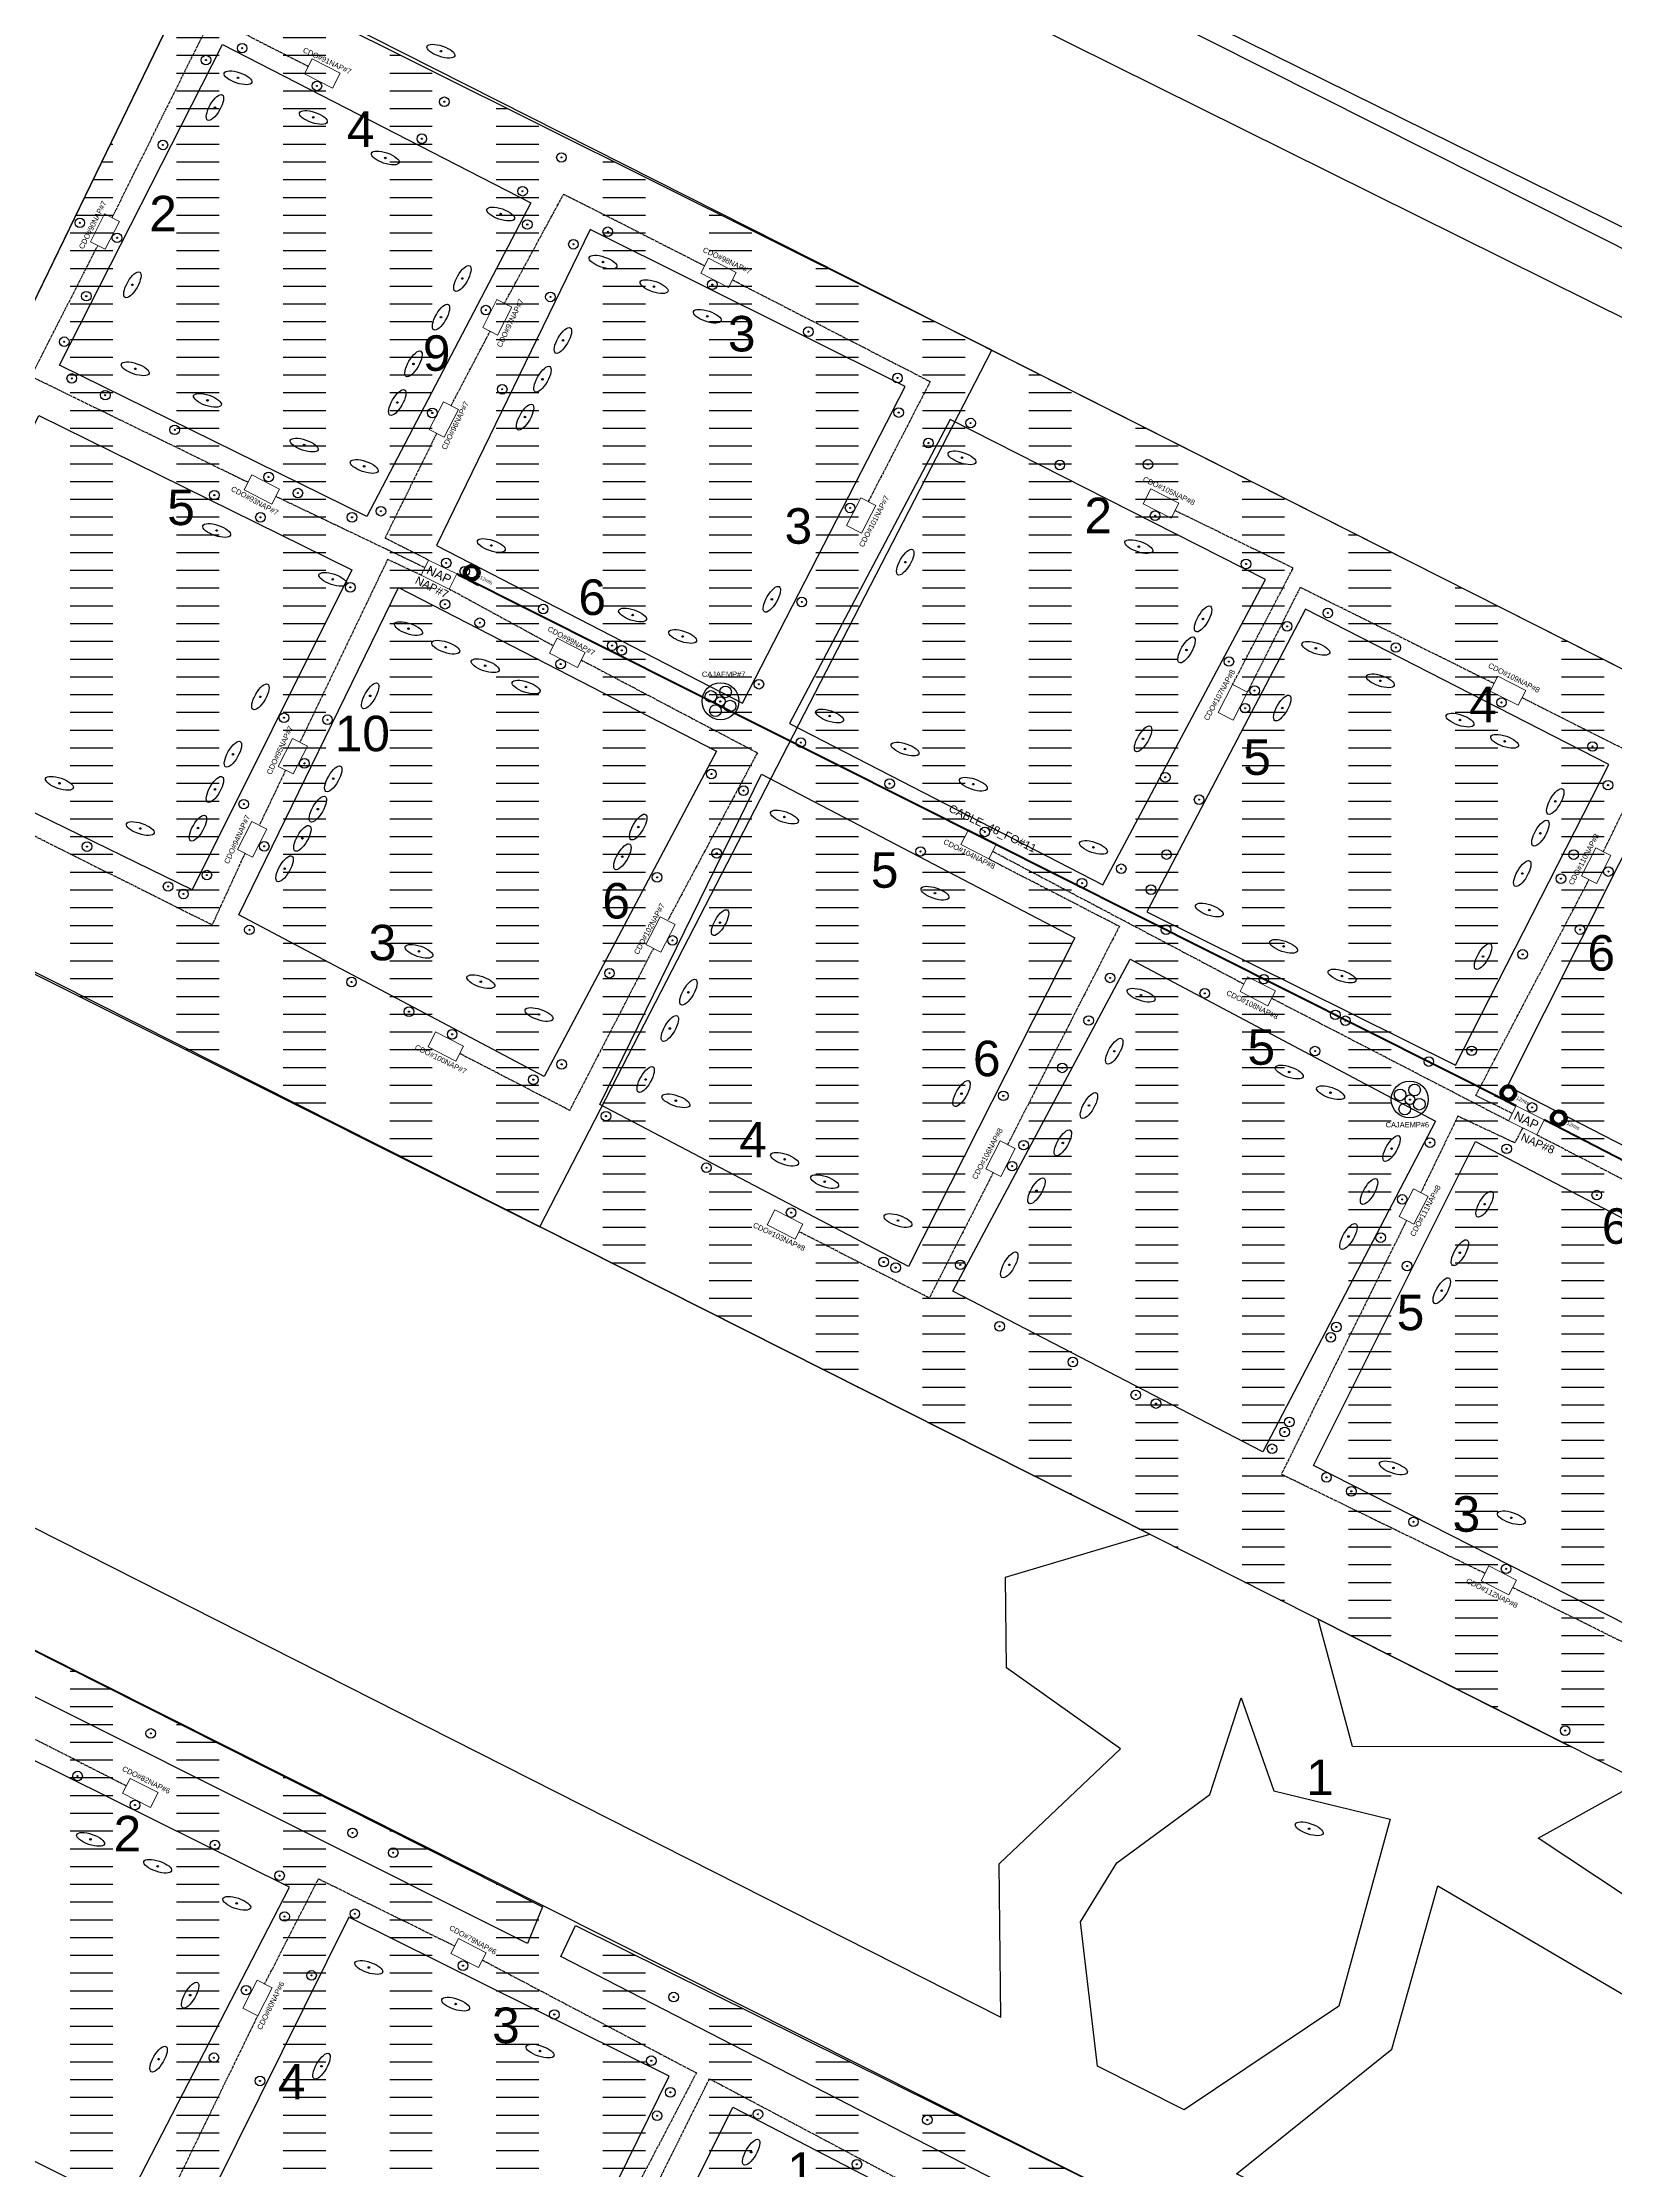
# Model space of a CAD drawing. Header units: metres. Extents: x 400841 to 403530, y 6344062 to 6346805.
# Drawn here: x 402022 to 402465, y 6345600 to 6346199 of the extents above; entities that cross this region are included whole.
import ezdxf
from ezdxf.enums import TextEntityAlignment as Align

# ---------------------------------------------------------------- set-up
doc = ezdxf.new("R2010")
doc.units = ezdxf.units.M
doc.header["$MEASUREMENT"] = 0
doc.linetypes.add('PHANTOM2', pattern=[1.25, 0.625, -0.125, 0.125, -0.125, 0.125, -0.125])
for name, color, linetype, lineweight in [('CDO', 10, 'Continuous', 20), ('Cluster', 62, 'Continuous', 30), ('Fibra_48_pelos_Diseño', 32, 'Continuous', 40), ('Fibra_CDO_a_CDO', 12, 'PHANTOM2', 30), ('Fibra_NAP_a_CDO', 52, 'PHANTOM2', 30), ('NAP', 102, 'Continuous', 20), ('Nodos', 10, 'PHANTOM2', 25)]:
    doc.layers.add(name, color=color, linetype=linetype, lineweight=lineweight)
for name, color, linetype in [('CDO_name', 1, 'Continuous'), ('Empalmes_Instalados', 212, 'Continuous'), ('HP_por_cuadra', 4, 'Continuous'), ('ID_CABLE', 7, 'Continuous'), ('Manzanas', 7, 'Continuous'), ('NAP_name', 102, 'Continuous'), ('Postes', 5, 'Continuous'), ('Propiedades_Servicio', 104, 'Continuous'), ('Radio_Municipal', 2, 'Continuous')]:
    doc.layers.add(name, color=color, linetype=linetype)
doc.layers.get('0').off()
doc.layers.get('Nodos').off()
doc.styles.get("Standard").update_dxf_attribs({"font": 'arial.ttf'})
pattern_1 = [(0, (0, 0), (0, 5), [12, -18])]

# ---------------------------------------------------------------- blocks, each defined once
blk = doc.blocks.new('Postes')
at = {"layer": 'Postes'}
for radius in [1.35, 0.15]:
    blk.add_circle((0, 0), radius, dxfattribs=at)
blk = doc.blocks.new('HP')
blk.add_point((0, 0))
at = {"layer": 'Propiedades_Servicio'}
blk.add_circle((0, 0), 0.219, dxfattribs=at)
blk.add_ellipse((0, 0), major_axis=(2.06, 3.57), ratio=0.36506, dxfattribs=at)
blk = doc.blocks.new('HP_contador')
at = {"layer": 'HP_por_cuadra'}
blk.add_attdef('8', (-3.87, -5.87), '', height=10, dxfattribs=at)
blk = doc.blocks.new('Empalmes')
at = {"layer": 'Empalmes_Instalados'}
for centre, radius in [((0, 0), 5.2), ((-3.01, -0.04), 1.64), ((0.04, 3.01), 1.64), ((3.01, 0.04), 1.64), ((-0.04, -3.01), 1.64)]:
    blk.add_circle(centre, radius, dxfattribs=at)
blk.add_point((0.01, 0), dxfattribs=at)
blk.add_point((0.01, 0), dxfattribs=at)
blk = doc.blocks.new('CDO')
at = {"layer": 'CDO'}
blk.add_lwpolyline([(-4.34, 2.51), (4.48, 2.35), (4.39, -2.37), (-4.43, -2.2)], close=True, dxfattribs=at)
at = {"layer": 'CDO', "color": 7, "flags": 2}
blk.add_attdef('CDO', (-3.67, -1.17), '', height=2.5, rotation=359.58865, dxfattribs=at)
blk = doc.blocks.new('NAP')
at = {"layer": 'NAP'}
blk.add_lwpolyline([(-4.46, -2.27), (4.36, -2.45), (4.46, 2.27), (-4.36, 2.45), (-4.46, -2.27)], dxfattribs=at)
at = {"layer": 'NAP', "color": 7}
blk.add_attdef('NAP', text='', height=2.5, rotation=359.05543, dxfattribs=at).set_placement((0.01, -1.26), align=Align.CENTER)
blk = doc.blocks.new('Ganancias')
for points in [[(0, -2.24), (-3.17, -2.3)], [(0, -1.58), (1.13, -1.51)], [(1.19, -1.91), (0, -1.88)], [(0, -2.24), (3.29, -2.28)]]:
    blk.add_lwpolyline(points)
for radius in [2.24, 1.88, 1.58]:
    blk.add_circle((0, 0), radius)
blk.add_attdef('10MTS', text='', height=1).set_placement((4.57, 0.44), align=Align.TOP_CENTER)
blk = doc.blocks.new('ACMAP_ANN_TEMPLATE_NAME_CAJA_DE_EMPALMES')
blk.add_attdef('NAME_CAJA_EMPALME', text='', height=1.5).set_placement((0, 0), align=Align.BOTTOM_LEFT)
blk = doc.blocks.new('ACMAP_ANN_TEMPLATE_NAME_CABLE')
blk.add_attdef('CABLE', text='', height=1.5).set_placement((0, 0), align=Align.MIDDLE)
blk = doc.blocks.new('ACMAP_ANN_TEMPLATE_NAME_CAJA_CDO')
at = {"layer": 'CDO_name'}
blk.add_attdef('NAME_CDO', text='', height=1.5, dxfattribs=at).set_placement((0, 0), align=Align.TOP_CENTER)
blk = doc.blocks.new('ACMAP_ANN_TEMPLATE_NAME_CAJA_NAP')
at = {"layer": 'NAP_name'}
blk.add_attdef('NAP', text='', height=1.5, dxfattribs=at).set_placement((0, 0), align=Align.TOP_CENTER)

msp = doc.modelspace()

# ---------------------------------------------------------------- hatches: boundary and pattern name
at = {"layer": 'Cluster', "transparency": 33554457}
h = msp.add_hatch(dxfattribs=at)
h.set_pattern_fill('ACAD_ISO03W100', color=3, style=2)
h.set_pattern_definition(pattern_1)
h.paths.add_polyline_path([(402066.99, 6346223.03), (401945.97, 6345973.36), (402162.27, 6345865.09), (402289.54, 6346111.97)])
h.paths.add_polyline_path([(402136.8, 6346044.71), (402128.88, 6346048.61), (402130.97, 6346052.84), (402138.88, 6346048.94)], flags=16)
h.paths.add_polyline_path([(402129.3, 6346048.92), (402136.87, 6346045.22), (402138.52, 6346048.59), (402130.94, 6346052.29)], flags=8)
h = msp.add_hatch(dxfattribs=at)
h.set_pattern_fill('ACAD_ISO03W100', color=1, style=2)
h.set_pattern_definition(pattern_1)
h.paths.add_polyline_path([(402289.54, 6346111.97), (402162.27, 6345865.09), (402553.15, 6345668.06), (402678.29, 6345915.46)])
h.paths.add_polyline_path([(402437.16, 6345899.17), (402445.07, 6345895.27), (402442.99, 6345891.04), (402435.07, 6345894.94)], flags=16)
h.paths.add_polyline_path([(402435.49, 6345895.25), (402443.06, 6345891.55), (402444.71, 6345894.92), (402437.13, 6345898.62)], flags=8)
h = msp.add_hatch(dxfattribs=at)
h.set_pattern_fill('ACAD_ISO03W100', color=1, style=2)
h.set_pattern_definition(pattern_1)
h.paths.add_polyline_path([(402281.95, 6345584.44), (402284.24, 6345583.35), (402290.01, 6345595.32), (402319.96, 6345581.05), (402320.15, 6345581.45), (402168.16, 6345659.62), (402172.73, 6345669.1), (402163.13, 6345673.92), (402158.83, 6345663.35), (401887.44, 6345799.15), (401885.82, 6345802.69), (401886.15, 6345806.56), (401888.08, 6345808.49), (401893.47, 6345809.44), (401876.07, 6345818.18), (401770.19, 6345596.43), (401906.27, 6345526.98), (401948.98, 6345615.28), (402037.53, 6345571.04), (401993.65, 6345482.39), (402012.67, 6345472.68), (402057.96, 6345560.46), (402145.73, 6345516.71), (402100.88, 6345427.67), (402117.1, 6345419.39), (402162.28, 6345509.71), (402211.05, 6345485.18), (402164.63, 6345395.13), (402181.48, 6345386.53), (402187.88, 6345383.28), (402188.95, 6345385.51), (402187.39, 6345386.29), (402231.11, 6345473.88), (402231.44, 6345473.72), (402239.83, 6345491.16), (402235.95, 6345493.02)])
h.paths.add_polyline_path([(402045.42, 6345589.37), (401957.13, 6345633.23), (402003.56, 6345722.91), (402091.79, 6345679.15)], flags=16)
h.paths.add_polyline_path([(402064.38, 6345581.84), (402108.46, 6345670.7), (402198.7, 6345625.96), (402154.88, 6345536.91)], flags=16)
h.paths.add_polyline_path([(402063.73, 6345577.98), (402071.65, 6345574.08), (402069.56, 6345569.85), (402061.65, 6345573.75)], flags=16)
h.paths.add_polyline_path([(402063.71, 6345577.42), (402071.29, 6345573.73), (402069.64, 6345570.36), (402062.06, 6345574.05)], flags=0)
h.paths.add_polyline_path([(401941.24, 6345640.97), (401852.02, 6345685.07), (401895.38, 6345774.32), (401986.16, 6345730.22)], flags=16)
h.paths.add_polyline_path([(401930.64, 6345624.12), (401887.56, 6345537.39), (401797.47, 6345583.35), (401839.97, 6345670)], flags=16)
h.paths.add_polyline_path([(402171.63, 6345526.68), (402216.64, 6345617.22), (402263.54, 6345592.87), (402217.63, 6345502.73)], flags=16)
h.paths.add_polyline_path([(402057.96, 6345560.46), (402012.67, 6345472.68), (402022.55, 6345467.64), (402101.13, 6345428.17), (402145.73, 6345516.71)], flags=17)
h.paths.add_polyline_path([(402037.53, 6345571.04), (401948.98, 6345615.28), (401906.27, 6345526.98), (401957.17, 6345501.01), (401993.76, 6345482.6)], flags=17)
h.paths.add_polyline_path([(402211.05, 6345485.18), (402162.28, 6345509.71), (402117.1, 6345419.39), (402164.63, 6345395.13)], flags=17)
h.paths.add_polyline_path([(401939.55, 6345786.28), (401893.47, 6345809.44), (401888.08, 6345808.49), (401886.15, 6345806.56), (401885.82, 6345802.69), (401887.44, 6345799.15), (402158.83, 6345663.35), (402163.02, 6345673.66)], flags=17)
h.paths.add_polyline_path([(402172.37, 6345668.34), (402168.16, 6345659.62), (402320.15, 6345581.45), (402325.32, 6345592.42), (402323.08, 6345593.55)])

# ---------------------------------------------------------------- linework, layer by layer
at = {"layer": 'Cluster'}
for points in [[(401945.97, 6345973.36), (402162.27, 6345865.09), (402289.54, 6346111.97), (402066.99, 6346223.03), (401945.97, 6345973.36)], [(402162.27, 6345865.09), (402289.54, 6346111.97), (402678.29, 6345915.46), (402553.15, 6345668.06), (402162.27, 6345865.09)], [(401770.19, 6345596.43), (402187.87, 6345383.27), (402290.01, 6345595.32), (402320.19, 6345580.94), (402326.05, 6345592.05), (401876.07, 6345818.18), (401770.19, 6345596.43)]]:
    msp.add_lwpolyline(points, dxfattribs=at)
at = {"layer": 'Fibra_48_pelos_Diseño'}
for points in [[(402437.16, 6345899.17), (402138.88, 6346048.94)], [(402748.42, 6345738.63), (402445.07, 6345895.27)]]:
    msp.add_lwpolyline(points, dxfattribs=at)
at = {"layer": 'Fibra_CDO_a_CDO'}
for points in [[(402041.84, 6346149.29), (402069.93, 6346205.73), (402097.1, 6346191.89)], [(402152.31, 6346125.13), (402168.99, 6346155.9), (402208.67, 6346135.75)], [(402080.07, 6346074.76), (402019.02, 6346104.55), (402037.81, 6346141.44)], [(402216.53, 6346131.74), (402272.2, 6346103.11), (402254.78, 6346069.35)], [(402137.29, 6346096.36), (402148.28, 6346117.28)], [(402357.33, 6346017.81), (402374.41, 6346050.6), (402341.12, 6346066.8)], [(402430.99, 6346018.08), (402376.38, 6346045.17), (402361.53, 6346015.65)], [(402173.97, 6346024.71), (402223.53, 6345998.6), (402198.28, 6345951.35)], [(402461.72, 6345970.7), (402474.24, 6345996.3), (402438.85, 6346014.07)], [(402090.7, 6345993.7), (402083.3, 6345978.17)], [(402079.27, 6345970.32), (402070, 6345950.12), (402009.07, 6345980.57)], [(402288.68, 6345968.72), (402325.48, 6345949.74), (402293.99, 6345888.25)], [(402360.51, 6345933.45), (402289.75, 6345970.82)], [(402194.25, 6345943.5), (402170.69, 6345897.9), (402139.73, 6345913.91)], [(402289.96, 6345880.4), (402271.94, 6345845.08), (402235.25, 6345863.75)], [(402406.33, 6345866.91), (402371.11, 6345795.47), (402428.4, 6345767.57)], [(402436.26, 6345763.56), (402472.08, 6345745.82), (402490.09, 6345779.46)], [(401960.66, 6345666.5), (401993.92, 6345734.19), (402045.87, 6345707.7)], [(402084.78, 6345651.86), (402099.95, 6345681.52), (402138.28, 6345662.63)], [(402146.14, 6345658.61), (402206.36, 6345626.87), (402190.69, 6345596.88)], [(402194.89, 6345594.73), (402210.04, 6345625.23), (402270.45, 6345593.15), (402249.2, 6345549.67)]]:
    msp.add_lwpolyline(points, dxfattribs=at)
at = {"layer": 'Fibra_NAP_a_CDO'}
for points in [[(402130.97, 6346052.84), (402118.71, 6346059.06), (402133.26, 6346088.51)], [(402129.93, 6346050.73), (402087.93, 6346070.75)], [(402128.88, 6346048.61), (402119.42, 6346053.04), (402094.73, 6346001.55)], [(402136.8, 6346044.71), (402166.11, 6346028.73)], [(402436.11, 6345897.06), (402425.82, 6345902.08), (402457.69, 6345962.85)], [(402435.07, 6345894.94), (402368.37, 6345929.44)], [(402439.03, 6345892.99), (402436.81, 6345888.74), (402420.8, 6345896.27), (402410.36, 6345874.76)], [(402442.99, 6345891.04), (402486.1, 6345868.75), (402485.3, 6345867.08)], [(402063.73, 6345577.98), (402053.92, 6345583.47), (402082.85, 6345642.94)]]:
    msp.add_lwpolyline(points, dxfattribs=at)
at = {"layer": 'Manzanas'}
msp.add_line((402343.67, 6345616.44), (402319.32, 6345628.77), dxfattribs=at)
for points in [[(401967.62, 6346018.01), (402114.37, 6346320.78), (402920.55, 6345922.81), (403029.13, 6346341.96)], [(402116.92, 6346294.97), (402919.82, 6345896.52), (402894.17, 6345806.34), (402079.72, 6346218.03), (402116.92, 6346294.97)], [(402159.79, 6346153.47), (402113.59, 6346065.12), (402027.01, 6346107.77), (402072.93, 6346198.03), (402159.79, 6346153.47)], [(402265.11, 6346101.75), (402176.44, 6346145.97), (402133.16, 6346056.98), (402219.35, 6346012.59), (402265.11, 6346101.75)], [(401977.35, 6346002.42), (402021.22, 6346093.61), (402109.37, 6346050.14), (402064.36, 6345959.98), (401977.35, 6346002.42)], [(402320.79, 6345961.41), (402366.62, 6346047.42), (402277.86, 6346092.48), (402232.57, 6346006.83), (402320.79, 6345961.41)], [(402212.06, 6345999.01), (402163.47, 6345907.42), (402077.52, 6345952.92), (402122.48, 6346045.11), (402212.06, 6345999.01)], [(402463.32, 6345995.28), (402377.92, 6346039.01), (402333.24, 6345953.82), (402420.11, 6345910.62), (402463.32, 6345995.28)], [(402312.89, 6345946.47), (402266.12, 6345853.93), (402179.14, 6345899.57), (402224.72, 6345992.6), (402312.89, 6345946.47)], [(402566.09, 6345943.91), (402522.82, 6345859.49), (402434.75, 6345904.72), (402476.5, 6345987.87), (402566.09, 6345943.91)], [(401909.25, 6345836.38), (402292.07, 6345642.57), (402291.64, 6345685.71), (402325.83, 6345718.15), (402293.67, 6345740.89), (402293.42, 6345766.42), (402334.01, 6345778.54), (401968.8, 6345962.61), (401909.25, 6345836.38)], [(402414.45, 6345894.86), (402365.86, 6345801.75), (402278.53, 6345847.04), (402328.5, 6345940.45), (402414.45, 6345894.86)], [(402468.52, 6345752.99), (402380.1, 6345797.91), (402425.77, 6345889.1), (402515.7, 6345842.33), (402468.52, 6345752.99)], [(401887.44, 6345799.15), (401885.82, 6345802.69), (401886.15, 6345806.56), (401888.08, 6345808.49), (401893.56, 6345809.46), (402163.02, 6345673.66), (402158.83, 6345663.35), (401887.44, 6345799.15)], [(402452.67, 6345718.73), (402391.08, 6345718.8), (402381.41, 6345754.64), (402452.67, 6345718.73)], [(402319.32, 6345628.77), (402314.52, 6345669.45), (402324.76, 6345686.04), (402350.94, 6345705.23), (402359.72, 6345732.51), (402369, 6345706.26), (402401.73, 6345698.32), (402387.23, 6345645.68), (402343.67, 6345616.44)], [(402091.79, 6345679.15), (402003.56, 6345722.91), (401957.13, 6345633.23), (402045.42, 6345589.37), (402091.79, 6345679.15)], [(402472.07, 6345708.94), (402822.47, 6345532.26), (402753.37, 6345398.34), (402358.41, 6345598.46), (402402.23, 6345633.57), (402415.1, 6345679.52), (402477.26, 6345643.1), (402492.38, 6345660.51), (402443.44, 6345692.98), (402472.07, 6345708.94)], [(402108.46, 6345670.7), (402064.38, 6345581.84), (402154.88, 6345536.91), (402198.7, 6345625.96), (402108.46, 6345670.7)], [(402168.16, 6345659.62), (402172.37, 6345668.34), (402325.33, 6345592.43), (402320.15, 6345581.45), (402168.16, 6345659.62)], [(402263.54, 6345592.87), (402217.63, 6345502.73), (402171.63, 6345526.68), (402216.64, 6345617.22), (402263.54, 6345592.87)]]:
    msp.add_lwpolyline(points, dxfattribs=at)
at = {"layer": 'Radio_Municipal'}
msp.add_lwpolyline([(402631.96, 6344651.99), (401552.39, 6345174.78), (401624.37, 6345319.72), (401130.56, 6345565.63), (401409.45, 6346184.38), (401187.54, 6346294.33), (401279.5, 6346738.16), (403192.74, 6345775.54), (402631.96, 6344651.99)], close=True, dxfattribs=at)

# ---------------------------------------------------------------- block references
at = {"layer": 'CDO'}
for p, rotation in [((402100.97, 6346189.83), 334.0033842044514), ((402039.88, 6346145.31), 63.90027198787766), ((402212.54, 6346133.69), 334.0033842044514), ((402150.35, 6346121.15), 63.90027198787766), ((402135.33, 6346092.38), 63.90027198787766), ((402083.94, 6346072.7), 334.0033842044514), ((402337.13, 6346068.75), 334.0033842044514), ((402252.82, 6346065.37), 63.90027198787766), ((402169.98, 6346026.67), 334.0033842044514), ((402357.47, 6346012.75), 63.90027198787766), ((402434.87, 6346016.02), 334.0033842044514), ((402092.77, 6345997.57), 63.90027198787766), ((402081.34, 6345974.19), 63.90027198787766), ((402285.77, 6345972.77), 334.0033842044514), ((402459.76, 6345966.73), 63.90027198787766), ((402196.32, 6345947.37), 63.90027198787766), ((402364.39, 6345931.39), 334.0033842044514), ((402135.75, 6345915.86), 334.0033842044514), ((402292.03, 6345884.27), 63.90027198787766), ((402408.4, 6345870.78), 63.90027198787766), ((402231.27, 6345865.7), 334.0033842044514), ((402432.27, 6345765.51), 334.0033842044514), ((402049.74, 6345705.64), 334.0033842044514), ((402142.15, 6345660.57), 334.0033842044514), ((402082.82, 6345647.89), 63.90027198787766)]:
    msp.add_blockref('CDO', p, dxfattribs=dict(at, rotation=rotation))
at = {"layer": 'CDO_name'}
for p, rotation, values in [((402102.72, 6346194.12), 334.5606154056032, {'NAME_CDO': 'CDO#91NAP#7'}), ((402035.7, 6346147.55), 63.41026709697108, {'NAME_CDO': 'CDO#90NAP#7'}), ((402215.33, 6346137.87), 334.5441509291807, {'NAME_CDO': 'CDO#98NAP#7'}), ((402153.25, 6346119.93), 64.58812635120557, {'NAME_CDO': 'CDO#97NAP#7'}), ((402137.76, 6346091.07), 63.92208245548957, {'NAME_CDO': 'CDO#96NAP#7'}), ((402082.37, 6346070.24), 331.5829225831308, {'NAME_CDO': 'CDO#93NAP#7'}), ((402255.71, 6346064.12), 62.70715884678528, {'NAME_CDO': 'CDO#101NAP#7'}), ((402339.76, 6346073.04), 334.383094369708, {'NAME_CDO': 'CDO#105NAP#8'}), ((402171.52, 6346030.76), 331.2153034882957, {'NAME_CDO': 'CDO#99NAP#7'}), ((402436.94, 6346020.39), 333.02913042552, {'NAME_CDO': 'CDO#109NAP#8'}), ((402352.99, 6346015.23), 61.23421827366459, {'NAME_CDO': 'CDO#107NAP#8'}), ((402088.38, 6345999.64), 65.11270236838891, {'NAME_CDO': 'CDO#95NAP#7'}), ((402076.35, 6345974.52), 65.6356785027365, {'NAME_CDO': 'CDO#94NAP#7'}), ((402455.58, 6345968.97), 62.25600391939628, {'NAME_CDO': 'CDO#110NAP#8'}), ((402283.57, 6345970.77), 333.0972807445025, {'NAME_CDO': 'CDO#104NAP#8'}), ((402192.44, 6345949.38), 61.88909720188166, {'NAME_CDO': 'CDO#102NAP#7'}), ((402363.24, 6345928.32), 333.8628511932314, {'NAME_CDO': 'CDO#108NAP#8'}), ((402134.73, 6345912.98), 333.4596610113538, {'NAME_CDO': 'CDO#100NAP#7'}), ((402287.65, 6345886.05), 61.96522427629895, {'NAME_CDO': 'CDO#106NAP#8'}), ((402410.97, 6345869.98), 62.15043779045083, {'NAME_CDO': 'CDO#111NAP#8'}), ((402229.98, 6345862.99), 334.5264438537669, {'NAME_CDO': 'CDO#103NAP#8'}), ((402430.73, 6345762.63), 332.8439646512893, {'NAME_CDO': 'CDO#112NAP#8'}), ((402051.78, 6345710.05), 333.4596699471315, {'NAME_CDO': 'CDO#82NAP#6'}), ((402143.8, 6345664.99), 331.1395163309676, {'NAME_CDO': 'CDO#79NAP#6'}), ((402085.83, 6345646.14), 63.84460303303533, {'NAME_CDO': 'CDO#80NAP#6'})]:
    msp.add_blockref('ACMAP_ANN_TEMPLATE_NAME_CAJA_CDO', p, dxfattribs=dict(at, rotation=rotation)).add_auto_attribs(values)
at = {"layer": 'Cluster', "rotation": 334.9351310527323}
for p in [(402133.88, 6346048.78), (402440.07, 6345895.11)]:
    msp.add_blockref('NAP', p, dxfattribs=at).add_auto_attribs({'NAP': 'NAP'})
at = {"layer": 'Empalmes_Instalados'}
for p, rotation in [((402213.15, 6346013.1), 332.4214781942652), ((402407.22, 6345900.96), 333.3169773599031)]:
    msp.add_blockref('Empalmes', p, dxfattribs=dict(at, rotation=rotation))
for p, values in [((402207.93, 6346019.51), {'NAME_CAJA_EMPALME': 'CAJAEMP#7'}), ((402400.45, 6345892.66), {'NAME_CAJA_EMPALME': 'CAJAEMP#6'})]:
    msp.add_blockref('ACMAP_ANN_TEMPLATE_NAME_CAJA_DE_EMPALMES', p, dxfattribs=at).add_auto_attribs(values)
at = {"layer": 'Fibra_48_pelos_Diseño', "rotation": 333.5205212744322}
for p in [(402143.12, 6346049.3), (402435, 6345902.76), (402449.19, 6345895.71)]:
    msp.add_blockref('Ganancias', p, dxfattribs=at).add_auto_attribs({'10MTS': '12mts'})
at = {"layer": 'ID_CABLE', "color": 7, "xscale": 1.5, "yscale": 1.5, "zscale": 1.5, "rotation": 334.1149747182019}
msp.add_blockref('ACMAP_ANN_TEMPLATE_NAME_CABLE', (402289.66, 6345977.03), dxfattribs=at).add_auto_attribs({'CABLE': 'CABLE_48_FO#11'})
at = {"layer": 'Manzanas'}
for p in [(402052.72, 6345722.46), (402032.12, 6345710.45), (402048.28, 6345702.29), (402109.55, 6345694.45), (402070.79, 6345691.08), (402121, 6345688.86), (402088.99, 6345682.4), (402110.2, 6345671.68), (402140.65, 6345657.07), (402199.96, 6345648.22), (402166.36, 6345643.32), (402193.67, 6345630.29), (402199.04, 6345621.41), (402223.69, 6345615.22), (402271.4, 6345613.63), (402251.56, 6345601.13)]:
    msp.add_blockref('Postes', p, dxfattribs=at)
at = {"layer": 'NAP_name', "xscale": 1.5, "yscale": 1.5, "zscale": 1.5}
for p, rotation, values in [((402132.39, 6346046.21), 333.5826862360795, {'NAP': 'NAP#7'}), ((402443.75, 6345889.62), 336.2407829272796, {'NAP': 'NAP#8'})]:
    msp.add_blockref('ACMAP_ANN_TEMPLATE_NAME_CAJA_NAP', p, dxfattribs=dict(at, rotation=rotation)).add_auto_attribs(values)
at = {"layer": 'Nodos'}
msp.add_blockref('HP_contador', (402381.97, 6345710.97), dxfattribs=at).add_auto_attribs({'8': '1'})
at = {"layer": 'Postes'}
for p in [(402078.47, 6346197.01), (402068.28, 6346193.64), (402099.5, 6346186.38), (402135.4, 6346181.91), (402129.05, 6346171.52), (402056.14, 6346169.76), (402168.37, 6346166.23), (402157.43, 6346156.72), (402032.75, 6346147.83), (402158.76, 6346147.35), (402043.24, 6346143.6), (402171.75, 6346141.79), (402210.86, 6346130.42), (402034.58, 6346127.18), (402147.07, 6346123.25), (402165.26, 6346126.96), (402237.91, 6346117.17), (402028.37, 6346114.34), (402030.48, 6346104.01), (402039.92, 6346099.29), (402151.69, 6346100.96), (402263, 6346104.13), (402132.02, 6346094.27), (402263.33, 6346094.4), (402059.47, 6346089.53), (402283.58, 6346091.44), (402271.71, 6346085.82), (402085.91, 6346076.25), (402308.71, 6346079.64), (402333.51, 6346079.8), (402070.62, 6346071.14), (402094.16, 6346071.72), (402083.61, 6346064.9), (402109.4, 6346064.9), (402117.54, 6346066.62), (402249.65, 6346067.54), (402335.53, 6346065.36), (402135.92, 6346052.05), (402361.14, 6346051.76), (402141.15, 6346049.69), (402108.91, 6346045.18), (402135.59, 6346040.43), (402236.04, 6346041.07), (402145.36, 6346035.21), (402163.23, 6346039.08), (402372.7, 6346034.19), (402384.16, 6346037.98), (402182.65, 6346028.78), (402185.35, 6346027.44), (402403.31, 6346028.25), (402168.14, 6346023.57), (402356.31, 6346024.29), (402223.97, 6346017.9), (402363.55, 6346016.1), (402213.1, 6346013.04), (402360.88, 6346011.15), (402433.08, 6346012.75), (402090.25, 6346008.46), (402102.49, 6346007.9), (402235.77, 6346001.47), (402458.69, 6346000.37), (402095.99, 6345995.62), (402210.59, 6345992.61), (402338.39, 6345991.69), (402219.64, 6345987.92), (402260.77, 6345989.89), (402347.92, 6345985.41), (402463.06, 6345989.48), (402078.92, 6345984.13), (402287.59, 6345976.32), (402034.78, 6345972.18), (402084.67, 6345972.26), (402212.07, 6345970.3), (402269.49, 6345970.8), (402338.76, 6345969.94), (402453.4, 6345969.93), (402068.53, 6345964.15), (402195.29, 6345963.52), (402314.96, 6345961.88), (402325.99, 6345965.94), (402449.8, 6345963.16), (402463.17, 6345965.15), (402057.61, 6345960.94), (402061.95, 6345958.85), (402334.37, 6345960.04), (402080.5, 6345948.74), (402199.64, 6345945.76), (402338.62, 6345948.78), (402455.19, 6345948.81), (402439.04, 6345941.82), (402109.26, 6345934.05), (402181.89, 6345936.52), (402322.86, 6345935.21), (402366.15, 6345934.86), (402125.45, 6345925.7), (402349.52, 6345930.86), (402316.83, 6345923.21), (402386.27, 6345924.81), (402389.12, 6345923.13), (402137.59, 6345919.32), (402380.57, 6345914.59), (402424.66, 6345914.68), (402168.43, 6345910.86), (402309.39, 6345909.86), (402412.61, 6345911.65), (402160.44, 6345906.55), (402292.79, 6345902), (402180.92, 6345896.28), (402407.31, 6345900.92), (402441.69, 6345898.73), (402298.51, 6345888.1), (402412.93, 6345888.83), (402434.52, 6345887.07), (402209.2, 6345881.75), (402295.27, 6345882.19), (402405.12, 6345872.83), (402459.9, 6345874.04), (402233.03, 6345869.11), (402399.06, 6345862.08), (402259.11, 6345855.2), (402262.47, 6345853.6), (402280.68, 6345854.4), (402406.48, 6345854.08), (402291.75, 6345837.1), (402386.57, 6345836.92), (402385, 6345833.99), (402312.36, 6345827.05), (402330.09, 6345817.79), (402335.79, 6345815.35), (402372, 6345807.34), (402373.35, 6345810.14), (402368.48, 6345802.61), (402383.79, 6345794.57), (402390.78, 6345790.64), (402408.28, 6345782.05), (402434.37, 6345768.8), (402450.99, 6345723.24), (402090.41, 6345670.9), (402079.57, 6345650.17), (402098.01, 6345654.32), (402070.5, 6345631.14), (402083.49, 6345624.61), (402195.31, 6345614.81)]:
    msp.add_blockref('Postes', p, dxfattribs=at)
at = {"layer": 'Postes', "rotation": 90.63791317792537}
msp.add_blockref('Postes', (402181.41, 6346145.31), dxfattribs=at)
at = {"layer": 'Propiedades_Servicio', "rotation": 281.2153719011788}
for p in [(402134.42, 6346196.15), (402077.3, 6346188.66), (402098.5, 6346177.5), (402118.76, 6346166.09), (402151.24, 6346150.3), (402180.05, 6346136.77), (402194.46, 6346129.86), (402209.44, 6346121.52), (402048.35, 6346106.72), (402068.69, 6346097.84), (402095.92, 6346085.24), (402112.83, 6346079.23), (402281.15, 6346081.67), (402071.27, 6346061.2), (402148.64, 6346056.96), (402330.95, 6346056.66), (402103.98, 6346047.44), (402188.4, 6346037.39), (402125.3, 6346033.57), (402202.52, 6346031.35), (402135.79, 6346028.33), (402380.8, 6346028.02), (402146.89, 6346023.11), (402158.41, 6346017.1), (402398.96, 6346018.86), (402243.87, 6346008.95), (402421.39, 6346007.8), (402433.95, 6346001.83), (402265.13, 6345999.64), (402027.02, 6345990.01), (402284.35, 6345989.75), (402049.77, 6345977.27), (402231.16, 6345980.5), (402318.17, 6345971.95), (402273.55, 6345959.06), (402350.78, 6345954.32), (402128.25, 6345942.69), (402371.73, 6345944.09), (402388.18, 6345935.73), (402145.67, 6345934.14), (402331.59, 6345930.34), (402162.07, 6345924.89), (402373.29, 6345908.69), (402200.59, 6345900.61), (402384.93, 6345902.88), (402231.2, 6345884.14), (402242.49, 6345877.85), (402263.13, 6345866.89), (402402.65, 6345797.23), (402435.86, 6345783.18), (402035.77, 6345692.62), (402378.92, 6345695.61), (402054.69, 6345685.06), (402076.94, 6345674.61), (402114.12, 6345656.55), (402138.57, 6345646.24), (402162.35, 6345633.01)]:
    msp.add_blockref('HP', p, dxfattribs=at)
at = {"layer": 'Propiedades_Servicio'}
for p in [(402070.8, 6346180.31), (402047.55, 6346130.37), (402140.47, 6346132.14), (402134.45, 6346121.26), (402168.78, 6346114.71), (402126.71, 6346108.09), (402163.02, 6346103.78), (402122.13, 6346097.22), (402158.12, 6346093.13), (402265.17, 6346052.28), (402227.6, 6346041.81), (402349.04, 6346036.28), (402344.38, 6346027.55), (402083.6, 6346014.35), (402114.51, 6346014.63), (402371.33, 6346011.2), (402332.15, 6346002.53), (402075.87, 6345998.18), (402104.13, 6345991.28), (402070.8, 6345988.29), (402099.77, 6345982.73), (402448.21, 6345984.9), (402066.02, 6345977.4), (402189.99, 6345977.69), (402095.41, 6345974.5), (402444.02, 6345975.94), (402090.41, 6345965.95), (402185.54, 6345969.33), (402438.93, 6345964.59), (402213.02, 6345950.77), (402427.87, 6345941.22), (402204.12, 6345931.16), (402198.89, 6345920.97), (402324.03, 6345914.56), (402192.08, 6345906.59), (402281.02, 6345902.62), (402316.91, 6345899.27), (402309.55, 6345888.74), (402402.11, 6345887.15), (402302.14, 6345875.27), (402395.78, 6345875.03), (402428.31, 6345871.49), (402389.98, 6345862.38), (402421.34, 6345857.83), (402294.47, 6345854.4), (402416.25, 6345847.12), (402063.83, 6345648.76), (402054.93, 6345630.75), (402100.8, 6345628.75), (402221.8, 6345604.54)]:
    msp.add_blockref('HP', p, dxfattribs=at)
for p, values in [((402111.81, 6346175.07), {'8': '4'}), ((402056.18, 6346151.3), {'8': '2'}), ((402219.11, 6346117.48), {'8': '3'}), ((402133.21, 6346112.02), {'8': '9'}), ((402061.23, 6346068.58), {'8': '5'}), ((402319.48, 6346066.3), {'8': '2'}), ((402235.07, 6346063.33), {'8': '3'}), ((402177.02, 6346043.28), {'8': '6'}), ((402427.84, 6346013.08), {'8': '4'}), ((402108.4, 6346004.9), {'8': '10'}), ((402364.24, 6345998.25), {'8': '5'}), ((402259.36, 6345966.46), {'8': '5'}), ((402183.75, 6345957.79), {'8': '6'}), ((402117.96, 6345946.03), {'8': '3'}), ((402461.14, 6345943.12), {'8': '6'}), ((402288.11, 6345913.39), {'8': '6'}), ((402365.41, 6345916.62), {'8': '5'}), ((402222.32, 6345890.51), {'8': '4'}), ((402465.18, 6345866.2), {'8': '6'}), ((402407.44, 6345841.88), {'8': '5'}), ((402423.16, 6345785.12), {'8': '3'}), ((402046.14, 6345695.11), {'8': '2'}), ((402152.72, 6345641.14), {'8': '3'}), ((402092.42, 6345625.29), {'8': '4'}), ((402235.79, 6345600.38), {'8': '1'})]:
    msp.add_blockref('HP_contador', p, dxfattribs=at).add_auto_attribs(values)

doc.saveas('drawing.dxf')
